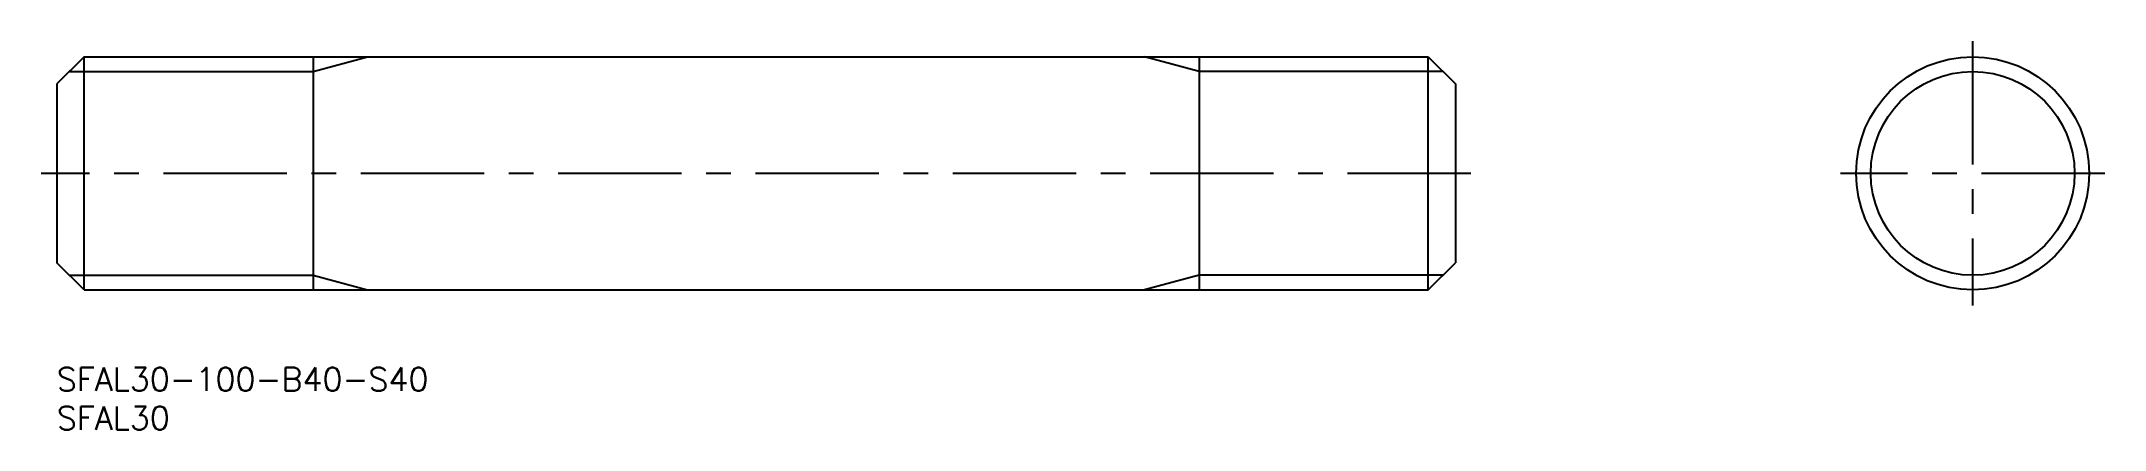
# Model space of a CAD drawing. Extents: x -2 to 264, y -8 to 42.
import ezdxf

# ---------------------------------------------------------------- set-up
doc = ezdxf.new("R2010")
doc.units = 0
doc.header["$LTSCALE"] = 0.5
doc.linetypes.add('CENTER', pattern=[50.8, 31.75, -6.35, 6.35, -6.35])
for name, color, linetype in [('MSM_CENTER', 1, 'CENTER'), ('MSM_CONTINUOUS', 7, 'CONTINUOUS'), ('MSM_NARROW', 5, 'CONTINUOUS'), ('MSM_PART_NUMBER', 7, 'CONTINUOUS')]:
    doc.layers.add(name, color=color, linetype=linetype)
doc.styles.get("Standard").update_dxf_attribs({"font": 'txt.shx', "height": 1, "bigfont": 'bigfont.shx'})

# ---------------------------------------------------------------- blocks, each defined once
blk = doc.blocks.new('*U4')
at = {"layer": 'MSM_PART_NUMBER'}
blk.add_text('SFAL30-100-B40-S40', height=3, dxfattribs=at).set_placement((0, -3))
blk = doc.blocks.new('*U5')
at = {"layer": 'MSM_PART_NUMBER'}
blk.add_text('SFAL30', height=3, dxfattribs=at).set_placement((0, -8))

msp = doc.modelspace()

# ---------------------------------------------------------------- linework, layer by layer
at = {"layer": 'MSM_CENTER'}
for p, q in [((246.57, 42), (246.57, 8)), ((182, 25), (-2, 25)), ((263.57, 25), (229.57, 25))]:
    msp.add_line(p, q, dxfattribs=at)
at = {"layer": 'MSM_CONTINUOUS'}
for p, q in [((3.5, 40), (0, 36.5)), ((3.5, 40), (176.5, 40)), ((3.5, 10), (3.5, 40)), ((33, 40), (33, 10)), ((147, 40), (147, 10)), ((176.5, 40), (180, 36.5)), ((176.5, 10), (176.5, 40)), ((0, 36.5), (0, 13.5)), ((180, 36.5), (180, 13.5)), ((3.5, 10), (0, 13.5)), ((176.5, 10), (180, 13.5)), ((3.5, 10), (176.5, 10))]:
    msp.add_line(p, q, dxfattribs=at)
msp.add_circle((246.57, 25), 15, dxfattribs=at)
at = {"layer": 'MSM_NARROW'}
for p, q in [((33, 38.11), (40, 40)), ((147, 38.11), (140, 40)), ((1.61, 38.11), (33, 38.11)), ((178.39, 38.11), (147, 38.11)), ((1.61, 11.89), (33, 11.89)), ((33, 11.89), (40, 10)), ((147, 11.89), (140, 10)), ((178.39, 11.89), (147, 11.89))]:
    msp.add_line(p, q, dxfattribs=at)
msp.add_circle((246.57, 25), 13.11, dxfattribs=at)

# ---------------------------------------------------------------- block references
at = {"layer": 'MSM_CONTINUOUS'}
for name in ['*U4', '*U5']:
    msp.add_blockref(name, (0, 0), dxfattribs=at)

doc.saveas('drawing.dxf')
